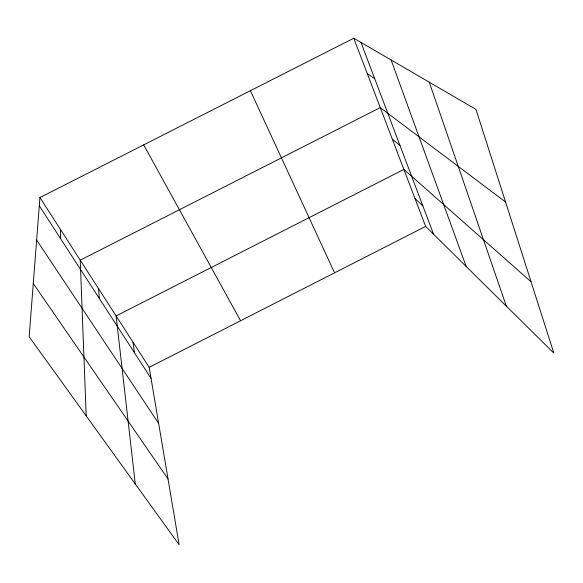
<?xml version="1.0" encoding="UTF-8"?>
<svg xmlns="http://www.w3.org/2000/svg" width="583" height="583" viewBox="0 0 583 583"><rect width="100%" height="100%" fill="white"/><g stroke="black" fill="none" stroke-linecap="round" stroke-linejoin="round"><path stroke-width="0.87" d="M60.413 238.411L60.53 229.571M39.935 197.564L29.15 336.777L179.134 544.777L149.182 367.334L39.935 197.564L353.75 38.223L475.961 109.371L553.85 353.101L425.641 226.401L353.75 38.223M149.182 367.334L425.641 226.401M367.305 73.691L374.709 78.683M505.578 202.039L380.262 107.615L80.228 260.178L86.197 415.89M392.315 139.162L399.989 145.473M531.062 281.786L403.873 169.42L116.112 315.935L135.271 483.941M414.972 198.475L422.85 205.865M33.275 283.542L168.028 478.971M36.642 240.065L158.642 423.375M39.294 205.799L151.041 378.331M143.695 144.883L240.568 320.752M250.391 90.708L334.562 272.829M360.994 42.442L433.599 234.264M391.091 59.962L466.16 266.438M429.263 82.188L506.328 306.141M132.975 342.148L134.505 352.802M98.542 288.636L99.329 298.481"/></g></svg>
